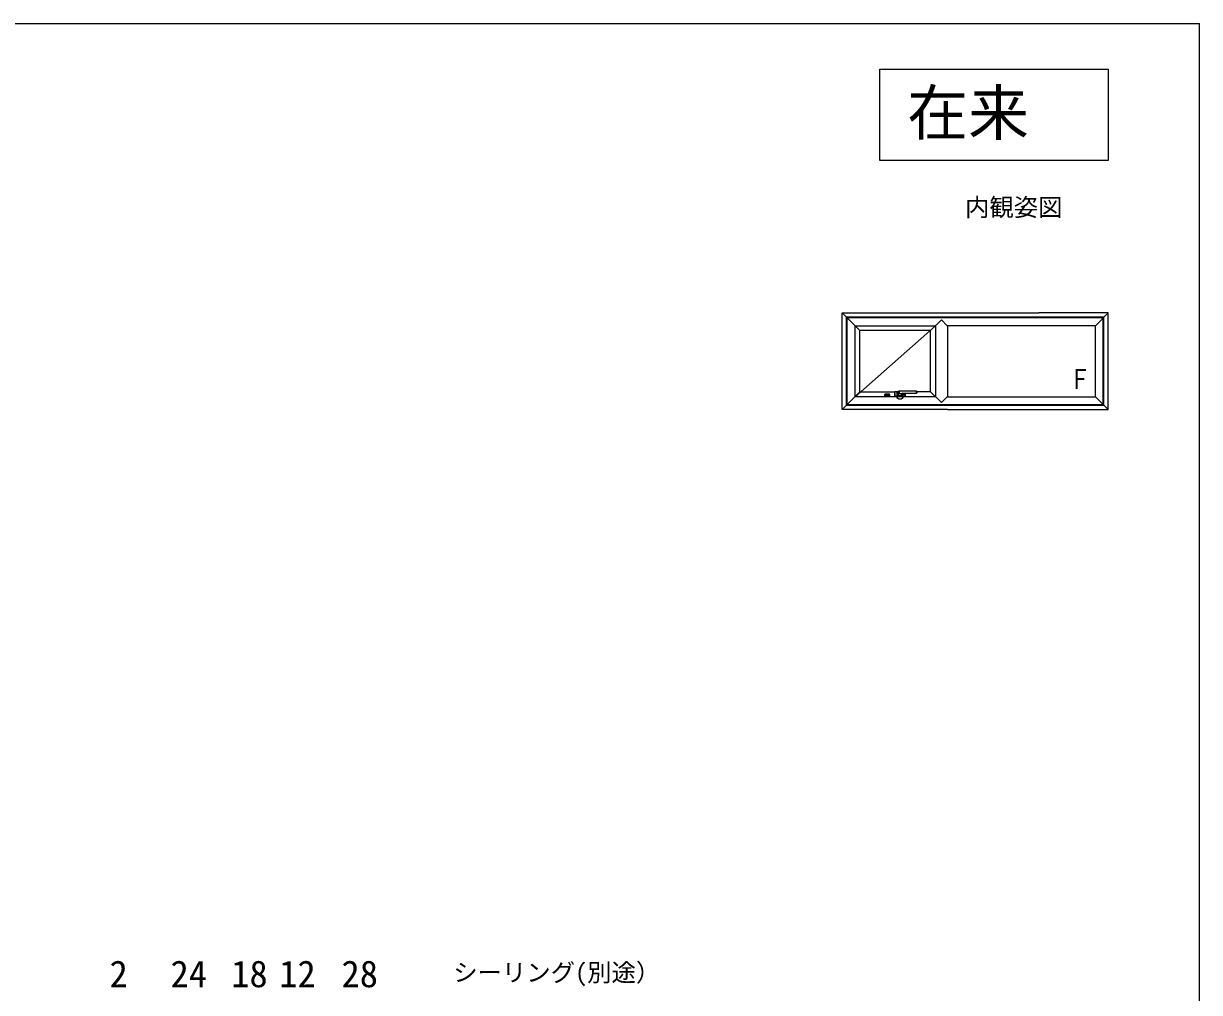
# Model space of a CAD drawing. Units: millimetres, scale not verified. Extents: x -525 to 525, y -783 to 778.
# Drawn here: x 138.8 to 525, y 429.2 to 747.3 of the extents above; entities that cross this region are included whole.
import ezdxf
from ezdxf.enums import TextEntityAlignment as Align

# ---------------------------------------------------------------- set-up
doc = ezdxf.new("R2010")
doc.units = ezdxf.units.MM
doc.header["$LTSCALE"] = 4
doc.header["$PDMODE"] = 32
doc.header["$PDSIZE"] = 2
for name, color, linetype in [('0-1_USER1', 3, 'Continuous'), ('0-6_YKK_A1', 4, 'Continuous'), ('0-7_YKK_D', 6, 'Continuous'), ('0-8_YKK_ZWAK', 7, 'Continuous')]:
    doc.layers.add(name, color=color, linetype=linetype)
doc.styles.add('ＭＳ ゴシック', font='')
doc.styles.get('ＭＳ ゴシック').set_extended_font_data('MS Gothic')

msp = doc.modelspace()

# ---------------------------------------------------------------- linework, layer by layer
at = {"layer": '0-1_USER1'}
msp.add_lwpolyline([(420, 732.3), (495, 732.3), (495, 702.3), (420, 702.3)], close=True, dxfattribs=at)
at = {"layer": '0-6_YKK_A1'}
for p, q in [((407.7, 652.3), (413.5, 646.5)), ((409.1, 622), (409.1, 650.9)), ((493.4, 650.7), (409.3, 650.7)), ((409.3, 622.2), (409.3, 650.7)), ((440.228, 650.028), (436.7, 646.5)), ((442.155, 648.1), (440.228, 650.028)), ((442.2, 652.3), (472.25, 652.3)), ((495, 652.3), (490.8, 648.1)), ((493.4, 622.2), (493.4, 650.9)), ((438.3, 648.1), (411.9, 624.8)), ((413.5, 648.1), (438.3, 648.1)), ((413.5, 626.4), (413.5, 646.5)), ((436.7, 646.5), (413.5, 646.5)), ((436.7, 626.4), (436.7, 646.5)), ((490.8, 648.1), (442.2, 648.1)), ((442.2, 648.055), (442.2, 624.845)), ((490.8, 624.8), (490.8, 648.1)), ((407.7, 620.6), (413.5, 626.4)), ((413.5, 626.4), (426.075, 626.4)), ((424.875, 626.3), (424.875, 625)), ((424.921, 625.85), (424.921, 626.255)), ((424.927, 625.85), (424.921, 625.85)), ((426.103, 626.35), (424.925, 626.35)), ((424.927, 625.85), (424.927, 625.45)), ((425.7, 626.305), (424.971, 626.305)), ((425.7, 626.35), (425.7, 624.995)), ((425.7, 624.95), (425.7, 626.326)), ((426.075, 625.947), (426.075, 625.65)), ((426.191, 625.695), (426.211, 625.786)), ((426.211, 625.786), (426.232, 625.874)), ((432.075, 626.59), (426.215, 626.59)), ((426.337, 626.073), (426.317, 626.05)), ((427.55, 624.95), (427.55, 625.989)), ((427.574, 625.99), (432.075, 625.99)), ((427.77, 625.806), (427.802, 625.806)), ((427.77, 625.806), (427.814, 625.731)), ((427.802, 625.806), (427.83, 625.759)), ((427.814, 625.69), (427.814, 625.731)), ((427.814, 625.69), (427.845, 625.69)), ((427.857, 625.806), (427.83, 625.759)), ((427.889, 625.806), (427.845, 625.731)), ((427.845, 625.69), (427.845, 625.731)), ((427.857, 625.806), (427.889, 625.806)), ((427.89, 625.806), (427.92, 625.806)), ((427.89, 625.806), (427.89, 625.69)), ((427.89, 625.69), (427.92, 625.69)), ((427.92, 625.759), (427.952, 625.806)), ((427.92, 625.806), (427.92, 625.759)), ((427.92, 625.733), (427.92, 625.69)), ((427.92, 625.733), (427.953, 625.733)), ((427.95, 625.672), (428.057, 625.672)), ((427.95, 625.494), (427.95, 625.672)), ((427.952, 625.806), (427.987, 625.806)), ((427.987, 625.806), (427.955, 625.759)), ((427.963, 625.759), (427.955, 625.759)), ((427.955, 625.731), (427.955, 625.69)), ((427.998, 625.806), (428.028, 625.806)), ((427.998, 625.806), (427.998, 625.69)), ((427.998, 625.69), (428.028, 625.69)), ((428.028, 625.806), (428.028, 625.759)), ((428.028, 625.759), (428.06, 625.806)), ((428.028, 625.733), (428.028, 625.69)), ((428.028, 625.733), (428.06, 625.733)), ((428.06, 625.806), (428.095, 625.806)), ((428.095, 625.806), (428.063, 625.759)), ((428.071, 625.759), (428.063, 625.759)), ((428.063, 625.731), (428.063, 625.69)), ((428.063, 625.69), (428.092, 625.69)), ((428.092, 625.69), (428.092, 625.738)), ((428.095, 625.487), (428.095, 625.812)), ((428.329, 625.85), (428.329, 625.99)), ((428.375, 625.99), (428.375, 625)), ((432.075, 625.99), (432.075, 626.59)), ((432.125, 626.54), (432.125, 626.04)), ((436.7, 626.4), (432.125, 626.4)), ((440.228, 622.872), (436.7, 626.4)), ((409.1, 622), (493.6, 622)), ((409.3, 622.2), (493.4, 622.2)), ((438.3, 624.8), (413.5, 624.8)), ((421.7, 625.56), (421.7, 624.96)), ((421.717, 624.977), (421.717, 625.543)), ((423.15, 625.61), (421.75, 625.61)), ((421.75, 624.91), (423.15, 624.91)), ((421.767, 625.593), (423.133, 625.593)), ((423.133, 624.927), (421.767, 624.927)), ((422.195, 625.411), (421.955, 625.269)), ((422.195, 625.109), (421.955, 625.251)), ((422.21, 625.118), (422.21, 625.402)), ((422.69, 625.118), (422.69, 625.402)), ((422.705, 625.411), (422.945, 625.269)), ((422.705, 625.109), (422.945, 625.251)), ((423.183, 625.543), (423.183, 624.977)), ((423.2, 624.96), (423.2, 625.56)), ((424.927, 625.45), (424.921, 625.45)), ((424.921, 625.045), (424.921, 625.45)), ((424.925, 624.95), (428.325, 624.95)), ((425.7, 624.995), (424.971, 624.995)), ((427.77, 625.487), (428.095, 625.487)), ((427.781, 625.636), (427.781, 625.619)), ((427.781, 625.619), (427.825, 625.619)), ((427.93, 625.494), (427.812, 625.494)), ((427.82, 625.551), (427.82, 625.548)), ((427.825, 625.622), (427.825, 625.619)), ((427.834, 625.533), (427.884, 625.533)), ((427.873, 625.637), (427.839, 625.637)), ((427.871, 625.565), (427.871, 625.601)), ((427.884, 625.626), (427.884, 625.533)), ((427.93, 625.494), (427.93, 625.632)), ((427.95, 625.494), (427.996, 625.494)), ((427.996, 625.494), (427.996, 625.635)), ((428.042, 625.635), (427.996, 625.635)), ((428.007, 625.58), (428.007, 625.54)), ((428.042, 625.58), (428.007, 625.58)), ((428.057, 625.54), (428.007, 625.54)), ((428.323, 625.45), (428.329, 625.45)), ((428.329, 625.045), (428.329, 625.45)), ((442.155, 624.8), (440.228, 622.872)), ((442.2, 624.8), (490.8, 624.8)), ((495, 620.6), (490.8, 624.8)), ((439.4, 620.6), (439.4, 620.505)), ((441.1, 620.6), (441.1, 620.505)), ((442.2, 620.6), (472.25, 620.6))]:
    msp.add_line(p, q, dxfattribs=at)
for points in [[(442.2, 620.6), (407.7, 620.6), (407.7, 652.3), (442.2, 652.3)], [(493.6, 622), (493.6, 650.9), (409.1, 650.9)], [(472.25, 620.6), (495, 620.6), (495, 652.3), (472.25, 652.3)], [(426.133, 626.507), (426.129, 626.496), (426.126, 626.485), (426.122, 626.467), (426.11, 626.394), (426.099, 626.316), (426.09, 626.231), (426.084, 626.14), (426.079, 626.046), (426.075, 625.947)], [(426.133, 626.507), (426.145, 626.536), (426.155, 626.553), (426.183, 626.581), (426.214, 626.59)], [(426.161, 625.25), (426.158, 625.319), (426.16, 625.429), (426.171, 625.564), (426.191, 625.695)], [(426.217, 626.59), (426.25, 626.582), (426.292, 626.554), (426.337, 626.507)], [(426.232, 625.874), (426.242, 625.908), (426.253, 625.939), (426.265, 625.968), (426.278, 625.994), (426.296, 626.024), (426.317, 626.05)], [(426.337, 626.507), (426.354, 626.482), (426.381, 626.419), (426.39, 626.384), (426.396, 626.346), (426.4, 626.305), (426.399, 626.269), (426.396, 626.234), (426.384, 626.172), (426.377, 626.147), (426.363, 626.115), (426.337, 626.073)], [(427.55, 625.989), (427.55, 624.995), (428.279, 624.995)], [(428.095, 625.812), (427.77, 625.812), (427.77, 625.487)], [(427.955, 625.69), (427.984, 625.69), (427.984, 625.738)], [(428.323, 625.45), (428.323, 625.85), (428.329, 625.85)], [(427.038, 625.202), (426.903, 625.181), (426.765, 625.167), (426.626, 625.163), (426.488, 625.166), (426.351, 625.178), (426.202, 625.202)]]:
    msp.add_lwpolyline(points, dxfattribs=at)
msp.add_lwpolyline([(438.3, 624.8), (411.9, 624.8), (411.9, 648.1), (438.3, 648.1)], close=True, dxfattribs=at)
for centre, radius, start, end in [((424.925, 626.3), 0.05, 90, 180), ((424.971, 626.255), 0.05, 90, 180), ((428.6, 625.65), 2.525, 180, 190.64929), ((427.574, 625.59), 0.4, 90, 177.71301), ((427.816, 625.636), 0.0356, 105.46601, 180), ((427.855, 625.494), 0.183, 76.17284, 105.46601), ((427.889, 625.632), 0.041, 0, 76.17284), ((427.953, 625.731), 0.0023, 0, 90), ((427.963, 625.738), 0.0209, 0, 90), ((428.057, 625.633), 0.0392, 6.24013, 90), ((428.06, 625.731), 0.0023, 0, 90), ((428.071, 625.738), 0.0209, 0, 90), ((432.075, 626.54), 0.05, 0, 90), ((432.075, 626.04), 0.05, 270, 0), ((421.75, 625.56), 0.05, 90, 180), ((421.75, 624.96), 0.05, 180, 270), ((421.767, 625.543), 0.05, 90, 180), ((421.767, 624.977), 0.05, 180, 270), ((422.45, 630.227), 4.692, 261.37854, 278.62146), ((422.45, 620.293), 4.692, 81.37854, 98.62146), ((421.96, 625.26), 0.01, 120.65558, 239.34442), ((422.2, 625.402), 0.01, 0, 120.65558), ((422.2, 625.118), 0.01, 239.34442, 0), ((422.7, 625.402), 0.01, 59.34442, 180), ((422.7, 625.118), 0.01, 180, 300.65558), ((422.94, 625.26), 0.01, 300.65558, 59.34442), ((423.133, 625.543), 0.05, 0, 90), ((423.133, 624.977), 0.05, 270, 0), ((423.15, 625.56), 0.05, 0, 90), ((423.15, 624.96), 0.05, 270, 0), ((424.925, 625), 0.05, 180, 270), ((424.971, 625.045), 0.05, 180, 270), ((426.168, 625.192), 0.05, 190.64929, 259.35071), ((426.625, 627.625), 2.525, 259.35071, 280.64929), ((426.211, 625.251), 0.05, 180.58522, 260.22176), ((427.03, 625.252), 0.05, 279.35046, 332.52377), ((426.28, 625.642), 0.895, 332.52377, 357.71301), ((427.082, 625.192), 0.05, 280.64929, 349.35071), ((424.65, 625.65), 2.525, 349.35071, 359.19506), ((427.847, 625.548), 0.0713, 153.38654, 215.68534), ((427.818, 625.562), 0.0392, 97.60411, 153.38654), ((427.812, 625.523), 0.0285, 215.68534, 270), ((427.843, 625.374), 0.229, 82.84733, 97.60411), ((427.834, 625.551), 0.0143, 100.87572, 180), ((427.834, 625.548), 0.0143, 180, 270), ((427.839, 625.622), 0.0143, 90, 180), ((427.852, 625.458), 0.109, 79.61114, 100.87572), ((427.873, 625.626), 0.0107, 0, 90), ((428.042, 625.622), 0.0125, 4.00063, 90), ((428.042, 625.592), 0.0125, 270, 356.44449), ((427.813, 625.606), 0.242, 356.44449, 4.00063), ((428.057, 625.58), 0.0392, 270, 353.75987), ((427.813, 625.606), 0.285, 353.75987, 6.24013), ((428.279, 625.045), 0.05, 270, 0), ((428.325, 625), 0.05, 270, 0)]:
    msp.add_arc(centre, radius, start, end, dxfattribs=at)
msp.add_point((426.625, 624.95), dxfattribs=at)
at = {"layer": '0-8_YKK_ZWAK'}
msp.add_line((-525, 747.3), (525, 747.3), dxfattribs=at)
msp.add_lwpolyline([(-525, -782.7), (525, -782.7), (525, 747.3)], dxfattribs=at)

# ---------------------------------------------------------------- texts
at = {"layer": '0-1_USER1', "style": 'ＭＳ ゴシック'}
for s, height, p in [('在来', 14.66, (429, 706.3)), ('内観姿図', 5.865, (448, 682.3))]:
    msp.add_text(s, height=height, dxfattribs=at).set_placement(p, align=Align.BOTTOM_LEFT)
at = {"layer": '0-6_YKK_A1', "style": 'ＭＳ ゴシック', "width": 0.8}
msp.add_text('Ｆ', height=6.598, dxfattribs=at).set_placement((482.14, 625.319), align=Align.BOTTOM_LEFT)
at = {"layer": '0-7_YKK_D', "style": 'ＭＳ ゴシック'}
for s, height, p in [('2', 8.798, (167.06, 428.3)), ('24', 8.798, (187.103, 428.3)), ('18', 8.798, (207.012, 428.3)), ('12', 8.798, (222.796, 428.3)), ('28', 8.798, (243.239, 428.3)), ('シーリング(別途）', 5.865, (279.93, 431.089))]:
    msp.add_text(s, height=height, dxfattribs=at).set_placement(p, align=Align.BOTTOM_LEFT)

doc.saveas('drawing.dxf')
